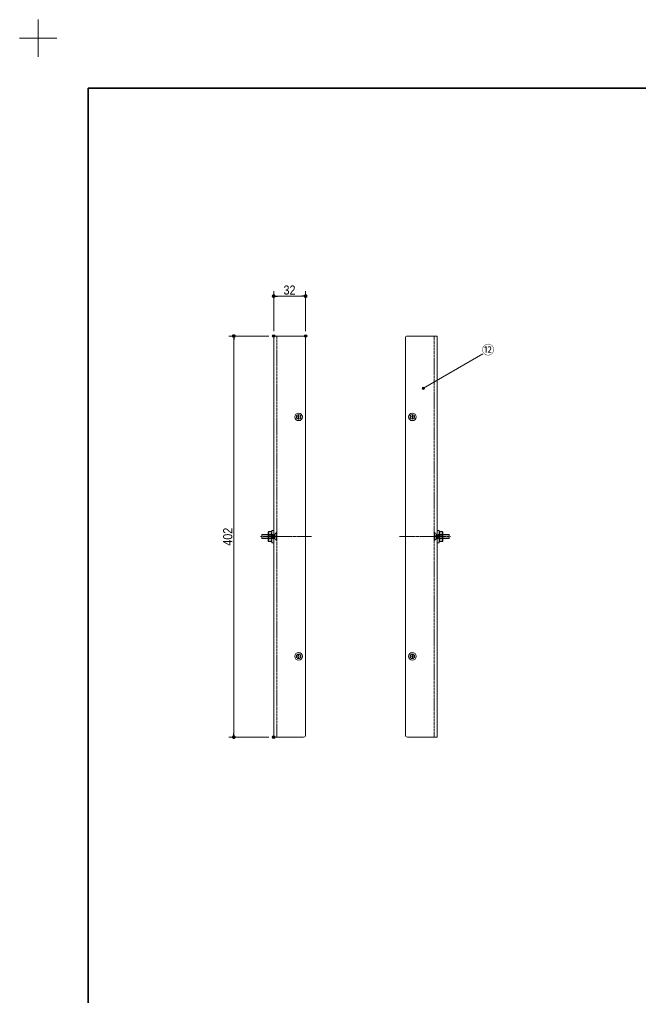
# Model space of a CAD drawing. Units: millimetres, scale not verified. Extents: x -1516 to 1516, y -761 to 761.
# Drawn here: x -1516 to -895, y -217 to 761 of the extents above; entities that cross this region are included whole.
import ezdxf
from ezdxf.enums import TextEntityAlignment as Align

# ---------------------------------------------------------------- set-up
doc = ezdxf.new("R2010")
doc.units = ezdxf.units.MM
doc.header["$LTSCALE"] = 5
doc.header["$PDMODE"] = 32
doc.header["$PDSIZE"] = 2.5
doc.linetypes.add('USER1', pattern=[2.91, 1.76, -0.4, 0.35, -0.4])
doc.linetypes.add('USER2', pattern=[1.11, 0.71, -0.4])
for name, color, linetype, lineweight in [('0-0_2寸法-3', 7, 'Continuous', 15), ('0-1_3一般', 7, 'Continuous', 15), ('0-2_1図面枠', 7, 'Continuous', 20), ('0-3_2寸法-1', 7, 'Continuous', 15), ('0-4_0', 7, 'Continuous', 25)]:
    doc.layers.add(name, color=color, linetype=linetype, lineweight=lineweight)
doc.layers.add('0-5_Defpoints', color=7, linetype='Continuous')
doc.styles.add('ＭＳ Ｐゴシック', font='')
doc.styles.get('ＭＳ Ｐゴシック').set_extended_font_data('MS PGothic')

# ---------------------------------------------------------------- blocks, each defined once
blk = doc.blocks.new('グループ-33')
at = {"layer": '0-2_1図面枠', "lineweight": 15}
for p, q in [((-5250, 3618.75), (-5250, 3806.25)), ((-5343.75, 3712.5), (-5156.25, 3712.5))]:
    blk.add_line(p, q, dxfattribs=at)
blk = doc.blocks.new('グループ-35')
at = {"layer": '0-2_1図面枠', "lineweight": 35}
blk.add_lwpolyline([(-5000, 3462.5), (5000, 3462.5), (5000, -3462.5), (-5000, -3462.5)], close=True, dxfattribs=at)
blk = doc.blocks.new('図面枠')
at = {"layer": '0-2_1図面枠'}
for name in ['グループ-33', 'グループ-35']:
    blk.add_blockref(name, (0, 0), dxfattribs=at)
blk = doc.blocks.new('グループ-40')
at = {"layer": '0-1_3一般', "linetype": 'USER2'}
for p, q in [((-3265, 1225.25), (-3255.79, 1220.7)), ((-3253.5, 1225), (-3250.02, 1224.06)), ((-3250.02, 1224.06), (-3246.5, 1225)), ((-3250.02, 1224.06), (-3246.5, 1223.1)), ((-3246.5, 1225), (-3223, 1225)), ((-3246.5, 1225), (-3246.5, 1223.1)), ((-3246.5, 1223.1), (-3223, 1223.1)), ((-3246.5, 1223.1), (-3246.5, 1206.89)), ((-3225, 1225), (-3225, 1205)), ((-3255.79, 1209.3), (-3265, 1204.75)), ((-3255.79, 1220.7), (-3252.76, 1215)), ((-3252.76, 1215), (-3255.79, 1209.3)), ((-3253.5, 1205), (-3250.02, 1205.94)), ((-3250.02, 1205.94), (-3246.5, 1206.89)), ((-3223, 1206.89), (-3246.5, 1206.89)), ((-3246.5, 1206.89), (-3246.5, 1205))]:
    blk.add_line(p, q, dxfattribs=at)
at = {"layer": '0-1_3一般'}
for p, q in [((-3223, 1225), (-3190, 1225)), ((-3223, 1223.1), (-3190, 1223.1)), ((-3190, 1225), (-3190, 1205)), ((-3190, 1206.89), (-3223, 1206.89)), ((-3190, 1205), (-3223, 1205))]:
    blk.add_line(p, q, dxfattribs=at)
at = {"layer": '0-1_3一般', "linetype": 'USER1'}
blk.add_line((-3273.75, 1215), (-3184.25, 1215), dxfattribs=at)
at = {"layer": '0-1_3一般', "linetype": 'USER2'}
blk.add_lwpolyline([(-3265, 1235), (-3263.5, 1235), (-3263.5, 1195), (-3265, 1195)], close=True, dxfattribs=at)
for points in [[(-3263.5, 1235), (-3253.5, 1225), (-3253.5, 1205), (-3263.5, 1195)], [(-3223, 1205), (-3246.5, 1205), (-3250.02, 1205.94)]]:
    blk.add_lwpolyline(points, dxfattribs=at)
blk = doc.blocks.new('グループ-41')
at = {"layer": '0-1_3一般'}
for p, q in [((-3240, 1240), (-3228, 1240)), ((-3240, 1225), (-3240, 1240)), ((-3240, 1205), (-3240, 1225)), ((-3237.5, 1240), (-3225.5, 1240)), ((-3225.5, 1237.5), (-3225.5, 1225)), ((-3225.5, 1225), (-3225.5, 1222.5)), ((-3223, 1237.5), (-3223, 1225)), ((-3223, 1225), (-3223, 1222.5)), ((-3240, 1190), (-3240, 1205)), ((-3228, 1190), (-3240, 1190)), ((-3225.5, 1190), (-3237.5, 1190)), ((-3225.5, 1222.5), (-3225.5, 1207.5)), ((-3225.5, 1207.5), (-3225.5, 1205)), ((-3225.5, 1205), (-3225.5, 1192.5)), ((-3223, 1222.5), (-3223, 1207.5)), ((-3223, 1207.5), (-3223, 1205)), ((-3223, 1205), (-3223, 1192.5))]:
    blk.add_line(p, q, dxfattribs=at)
at = {"layer": '0-1_3一般', "linetype": 'USER2'}
for p, q in [((-3237.5, 1225), (-3237.5, 1240)), ((-3237.5, 1222.5), (-3237.5, 1225)), ((-3223, 1225), (-3237.5, 1225)), ((-3237.5, 1207.5), (-3237.5, 1222.5)), ((-3223, 1222.5), (-3237.5, 1222.5)), ((-3237.5, 1205), (-3237.5, 1207.5)), ((-3223, 1207.5), (-3237.5, 1207.5)), ((-3237.5, 1190), (-3237.5, 1205)), ((-3223, 1205), (-3237.5, 1205))]:
    blk.add_line(p, q, dxfattribs=at)
at = {"layer": '0-1_3一般', "linetype": 'USER1'}
blk.add_line((-3207.6, 1215), (-3262, 1215), dxfattribs=at)
at = {"layer": '0-1_3一般'}
for centre, start, end in [((-3228, 1237.5), 0, 90), ((-3225.5, 1237.5), 0, 90), ((-3228, 1192.5), 270, 0), ((-3225.5, 1192.5), 270, 0)]:
    blk.add_arc(centre, 2.5, start, end, dxfattribs=at)
blk = doc.blocks.new('グループ-42')
at = {"layer": '0-1_3一般', "linetype": 'USER1'}
blk.add_line((-3262.2, 1215), (-3227.7, 1215), dxfattribs=at)
at = {"layer": '0-1_3一般'}
blk.add_lwpolyline([(-3240, 1184.5), (-3240, 1245.5), (-3250, 1245.5), (-3250, 1184.5)], close=True, dxfattribs=at)
blk = doc.blocks.new('グループ-43')
at = {"layer": '0-1_3一般'}
for p, q in [((-3410, 2210), (-3410, 220)), ((-3250, 2220), (-3400, 2220)), ((-3250, 210), (-3250, 2220)), ((-3400, 210), (-3250, 210))]:
    blk.add_line(p, q, dxfattribs=at)
at = {"layer": '0-1_3一般', "linetype": 'USER2'}
blk.add_line((-3265, 210), (-3265, 2220), dxfattribs=at)
at = {"layer": '0-1_3一般', "linetype": 'USER1'}
for p, q in [((-3362.63, 1815), (-3387.38, 1815)), ((-3375, 1827.37), (-3375, 1802.62)), ((-3440.21, 1215), (-3219.71, 1215)), ((-3362.63, 615), (-3387.38, 615)), ((-3375, 627.37), (-3375, 602.62))]:
    blk.add_line(p, q, dxfattribs=at)
at = {"layer": '0-1_3一般'}
for centre, radius in [((-3375, 1815), 19), ((-3375, 1815), 11.25), ((-3375, 615), 19), ((-3375, 615), 11.25)]:
    blk.add_circle(centre, radius, dxfattribs=at)
for centre, start, end in [((-3400, 2210), 90, 180), ((-3400, 220), 180, 270)]:
    blk.add_arc(centre, 10, start, end, dxfattribs=at)
for name in ['グループ-40', 'グループ-42', 'グループ-41']:
    blk.add_blockref(name, (0, 0), dxfattribs=at)
blk = doc.blocks.new('グループ-44')
at = {"layer": '0-1_3一般', "linetype": 'USER1'}
blk.add_line((-4092.3, 1215), (-4057.8, 1215), dxfattribs=at)
at = {"layer": '0-1_3一般'}
blk.add_lwpolyline([(-4080, 1184.5), (-4070, 1184.5), (-4070, 1245.5), (-4080, 1245.5)], close=True, dxfattribs=at)
blk = doc.blocks.new('グループ-45')
at = {"layer": '0-1_3一般'}
for p, q in [((-4097, 1225), (-4097, 1237.5)), ((-4097, 1222.5), (-4097, 1225)), ((-4094.5, 1240), (-4082.5, 1240)), ((-4094.5, 1225), (-4094.5, 1237.5)), ((-4094.5, 1222.5), (-4094.5, 1225)), ((-4092, 1240), (-4080, 1240)), ((-4080, 1240), (-4080, 1225)), ((-4080, 1225), (-4080, 1205)), ((-4097, 1207.5), (-4097, 1222.5)), ((-4097, 1205), (-4097, 1207.5)), ((-4097, 1192.5), (-4097, 1205)), ((-4094.5, 1207.5), (-4094.5, 1222.5)), ((-4094.5, 1205), (-4094.5, 1207.5)), ((-4094.5, 1192.5), (-4094.5, 1205)), ((-4082.5, 1190), (-4094.5, 1190)), ((-4080, 1190), (-4092, 1190)), ((-4080, 1205), (-4080, 1190))]:
    blk.add_line(p, q, dxfattribs=at)
at = {"layer": '0-1_3一般', "linetype": 'USER2'}
for p, q in [((-4082.5, 1225), (-4097, 1225)), ((-4082.5, 1240), (-4082.5, 1225)), ((-4082.5, 1225), (-4082.5, 1222.5)), ((-4082.5, 1222.5), (-4097, 1222.5)), ((-4082.5, 1207.5), (-4097, 1207.5)), ((-4082.5, 1205), (-4097, 1205)), ((-4082.5, 1222.5), (-4082.5, 1207.5)), ((-4082.5, 1207.5), (-4082.5, 1205)), ((-4082.5, 1205), (-4082.5, 1190))]:
    blk.add_line(p, q, dxfattribs=at)
at = {"layer": '0-1_3一般', "linetype": 'USER1'}
blk.add_line((-4058, 1215), (-4112.4, 1215), dxfattribs=at)
at = {"layer": '0-1_3一般'}
for centre, start, end in [((-4094.5, 1237.5), 90, 180), ((-4092, 1237.5), 90, 180), ((-4094.5, 1192.5), 180, 270), ((-4092, 1192.5), 180, 270)]:
    blk.add_arc(centre, 2.5, start, end, dxfattribs=at)
blk = doc.blocks.new('グループ-46')
at = {"layer": '0-1_3一般'}
for p, q in [((-4130, 1225), (-4097, 1225)), ((-4130, 1205), (-4130, 1225)), ((-4130, 1223.1), (-4097, 1223.1)), ((-4097, 1206.89), (-4130, 1206.89)), ((-4097, 1205), (-4130, 1205))]:
    blk.add_line(p, q, dxfattribs=at)
at = {"layer": '0-1_3一般', "linetype": 'USER2'}
for p, q in [((-4097, 1225), (-4073.5, 1225)), ((-4097, 1223.1), (-4073.5, 1223.1)), ((-4095, 1205), (-4095, 1225)), ((-4073.5, 1225), (-4069.98, 1224.06)), ((-4073.5, 1223.1), (-4073.5, 1225)), ((-4073.5, 1223.1), (-4069.98, 1224.06)), ((-4073.5, 1206.89), (-4073.5, 1223.1)), ((-4069.98, 1224.06), (-4066.5, 1225)), ((-4064.21, 1220.7), (-4055, 1225.25)), ((-4073.5, 1206.89), (-4097, 1206.89)), ((-4073.5, 1206.89), (-4069.98, 1205.94)), ((-4073.5, 1205), (-4073.5, 1206.89)), ((-4069.98, 1205.94), (-4066.5, 1205)), ((-4067.24, 1215), (-4064.21, 1220.7)), ((-4064.21, 1209.3), (-4067.24, 1215)), ((-4055, 1204.75), (-4064.21, 1209.3))]:
    blk.add_line(p, q, dxfattribs=at)
at = {"layer": '0-1_3一般', "linetype": 'USER1'}
blk.add_line((-4135.75, 1215), (-4046.25, 1215), dxfattribs=at)
at = {"layer": '0-1_3一般', "linetype": 'USER2'}
for points in [[(-4056.5, 1195), (-4066.5, 1205), (-4066.5, 1225), (-4056.5, 1235)], [(-4069.98, 1205.94), (-4073.5, 1205), (-4097, 1205)]]:
    blk.add_lwpolyline(points, dxfattribs=at)
blk.add_lwpolyline([(-4055, 1235), (-4055, 1195), (-4056.5, 1195), (-4056.5, 1235)], close=True, dxfattribs=at)
blk = doc.blocks.new('グループ-47')
at = {"layer": '0-1_3一般'}
for p, q in [((-3920, 2220), (-4070, 2220)), ((-4070, 2220), (-4070, 210)), ((-3910, 220), (-3910, 2210)), ((-4070, 210), (-3920, 210))]:
    blk.add_line(p, q, dxfattribs=at)
at = {"layer": '0-1_3一般', "linetype": 'USER2'}
blk.add_line((-4055, 2220), (-4055, 210), dxfattribs=at)
at = {"layer": '0-1_3一般', "linetype": 'USER1'}
for p, q in [((-3932.63, 1815), (-3957.38, 1815)), ((-3945, 1802.62), (-3945, 1827.37)), ((-4100.29, 1215), (-3879.79, 1215)), ((-3932.63, 615), (-3957.38, 615)), ((-3945, 602.62), (-3945, 627.37))]:
    blk.add_line(p, q, dxfattribs=at)
at = {"layer": '0-1_3一般'}
for centre, radius in [((-3945, 1815), 19), ((-3945, 1815), 11.25), ((-3945, 615), 19), ((-3945, 615), 11.25)]:
    blk.add_circle(centre, radius, dxfattribs=at)
for centre, start, end in [((-3920, 2210), 0, 90), ((-3920, 220), 270, 0)]:
    blk.add_arc(centre, 10, start, end, dxfattribs=at)
for name in ['グループ-46', 'グループ-45', 'グループ-44']:
    blk.add_blockref(name, (0, 0), dxfattribs=at)
blk = doc.blocks.new('_Dot')
at = {"layer": '0-4_0'}
blk.add_line((-2.5, 0), (-5, 0), dxfattribs=at)
for points in [[(0, 0), (-2.5, 0), (-2.48, 0.313)], [(0, 0), (-2.48, -0.313), (-2.5, 0)], [(0, 0), (-2.48, 0.313), (-2.421, 0.622)], [(0, 0), (-2.421, -0.622), (-2.48, -0.313)], [(0, 0), (-2.421, 0.622), (-2.324, 0.92)], [(0, 0), (-2.324, -0.92), (-2.421, -0.622)], [(0, 0), (-2.324, 0.92), (-2.191, 1.204)], [(0, 0), (-2.191, -1.204), (-2.324, -0.92)], [(0, 0), (-2.191, 1.204), (-2.023, 1.469)], [(0, 0), (-2.023, -1.469), (-2.191, -1.204)], [(0, 0), (-2.023, 1.469), (-1.822, 1.711)], [(0, 0), (-1.822, -1.711), (-2.023, -1.469)], [(0, 0), (-1.822, 1.711), (-1.594, 1.926)], [(0, 0), (-1.594, -1.926), (-1.822, -1.711)], [(0, 0), (-1.594, 1.926), (-1.34, 2.111)], [(0, 0), (-1.34, -2.111), (-1.594, -1.926)], [(0, 0), (-1.34, 2.111), (-1.064, 2.262)], [(0, 0), (-1.064, -2.262), (-1.34, -2.111)], [(0, 0), (-1.064, 2.262), (-0.773, 2.378)], [(0, 0), (-0.773, -2.378), (-1.064, -2.262)], [(0, 0), (-0.773, 2.378), (-0.468, 2.456)], [(0, 0), (-0.468, -2.456), (-0.773, -2.378)], [(0, 0), (-0.468, 2.456), (-0.157, 2.495)], [(0, 0), (-0.157, -2.495), (-0.468, -2.456)], [(0, 0), (-0.157, 2.495), (0.157, 2.495)], [(0, 0), (0.157, -2.495), (-0.157, -2.495)], [(0, 0), (0.157, 2.495), (0.468, 2.456)], [(0, 0), (0.468, 2.456), (0.773, 2.378)], [(0, 0), (0.773, 2.378), (1.064, 2.262)], [(0, 0), (1.064, 2.262), (1.34, 2.111)], [(0, 0), (1.34, 2.111), (1.594, 1.926)], [(0, 0), (1.594, 1.926), (1.822, 1.711)], [(0, 0), (1.822, 1.711), (2.023, 1.469)], [(0, 0), (2.023, 1.469), (2.191, 1.204)], [(0, 0), (2.191, 1.204), (2.324, 0.92)], [(0, 0), (2.324, 0.92), (2.421, 0.622)], [(0, 0), (2.421, 0.622), (2.48, 0.313)], [(0, 0), (2.48, 0.313), (2.5, 0)], [(0, 0), (0.468, -2.456), (0.157, -2.495)], [(0, 0), (0.773, -2.378), (0.468, -2.456)], [(0, 0), (1.064, -2.262), (0.773, -2.378)], [(0, 0), (1.34, -2.111), (1.064, -2.262)], [(0, 0), (1.594, -1.926), (1.34, -2.111)], [(0, 0), (1.822, -1.711), (1.594, -1.926)], [(0, 0), (2.023, -1.469), (1.822, -1.711)], [(0, 0), (2.191, -1.204), (2.023, -1.469)], [(0, 0), (2.324, -0.92), (2.191, -1.204)], [(0, 0), (2.421, -0.622), (2.324, -0.92)], [(0, 0), (2.48, -0.313), (2.421, -0.622)], [(0, 0), (2.5, 0), (2.48, -0.313)]]:
    blk.add_solid(points, dxfattribs=at)

msp = doc.modelspace()

# ---------------------------------------------------------------- hatches: boundary and pattern name
at = {"layer": '0-0_2寸法-3'}
msp.add_hatch(color=256, dxfattribs=at).paths.add_polyline_path([(-1109.623, 391.603, 1), (-1112.127, 391.603, 1)])

# ---------------------------------------------------------------- linework, layer by layer
msp.add_line((-1110.875, 391.603), (-1051.184, 426.065), dxfattribs=at)
msp.add_circle((-1110.875, 391.603), 1.252, dxfattribs=at)
at = {"layer": '0-3_2寸法-1'}
for p, q in [((-1260.875, 449), (-1260.875, 489)), ((-1232.627, 484), (-1257.123, 484)), ((-1228.875, 449), (-1228.875, 489)), ((-1265.875, 444), (-1305.875, 444)), ((-1300.875, 45.752), (-1300.875, 440.248)), ((-1265.875, 42), (-1305.875, 42))]:
    msp.add_line(p, q, dxfattribs=at)
at = {"layer": '0-5_Defpoints'}
for p in [(-1260.875, 484), (-1300.875, 444), (-1260.875, 444), (-1228.875, 444), (-1260.875, 42)]:
    msp.add_point(p, dxfattribs=at)

# ---------------------------------------------------------------- block references
at = {"layer": '0-1_3一般', "xscale": 0.2, "yscale": 0.2}
for name in ['グループ-47', 'グループ-43']:
    msp.add_blockref(name, (-446.875, 0), dxfattribs=at)
at = {"layer": '0-2_1図面枠', "xscale": 0.2, "yscale": 0.2}
msp.add_blockref('図面枠', (-446.875, 0), dxfattribs=at)
at = {"layer": '0-3_2寸法-1', "xscale": 0.7503418, "yscale": 0.7503418}
for p, rotation in [((-1260.875, 484), 180), ((-1300.875, 444), 90), ((-1300.875, 42), 270)]:
    msp.add_blockref('_Dot', p, dxfattribs=dict(at, rotation=rotation))
msp.add_blockref('_Dot', (-1228.875, 484), dxfattribs=at)

# ---------------------------------------------------------------- texts
at = {"layer": '0-0_2寸法-3', "style": 'ＭＳ Ｐゴシック'}
msp.add_text('⑫', height=9.164, dxfattribs=at).set_placement((-1052.183, 422.883), align=Align.BOTTOM_LEFT)
at = {"layer": '0-3_2寸法-1', "style": 'ＭＳ Ｐゴシック', "width": 0.9}
msp.add_text('32', height=9.164, dxfattribs=at).set_placement((-1251.023, 482.736), align=Align.BOTTOM_LEFT)
msp.add_text('402', height=9.164, rotation=90, dxfattribs=at).set_placement((-1299.635, 233.875), align=Align.BOTTOM_LEFT)

doc.saveas('drawing.dxf')
